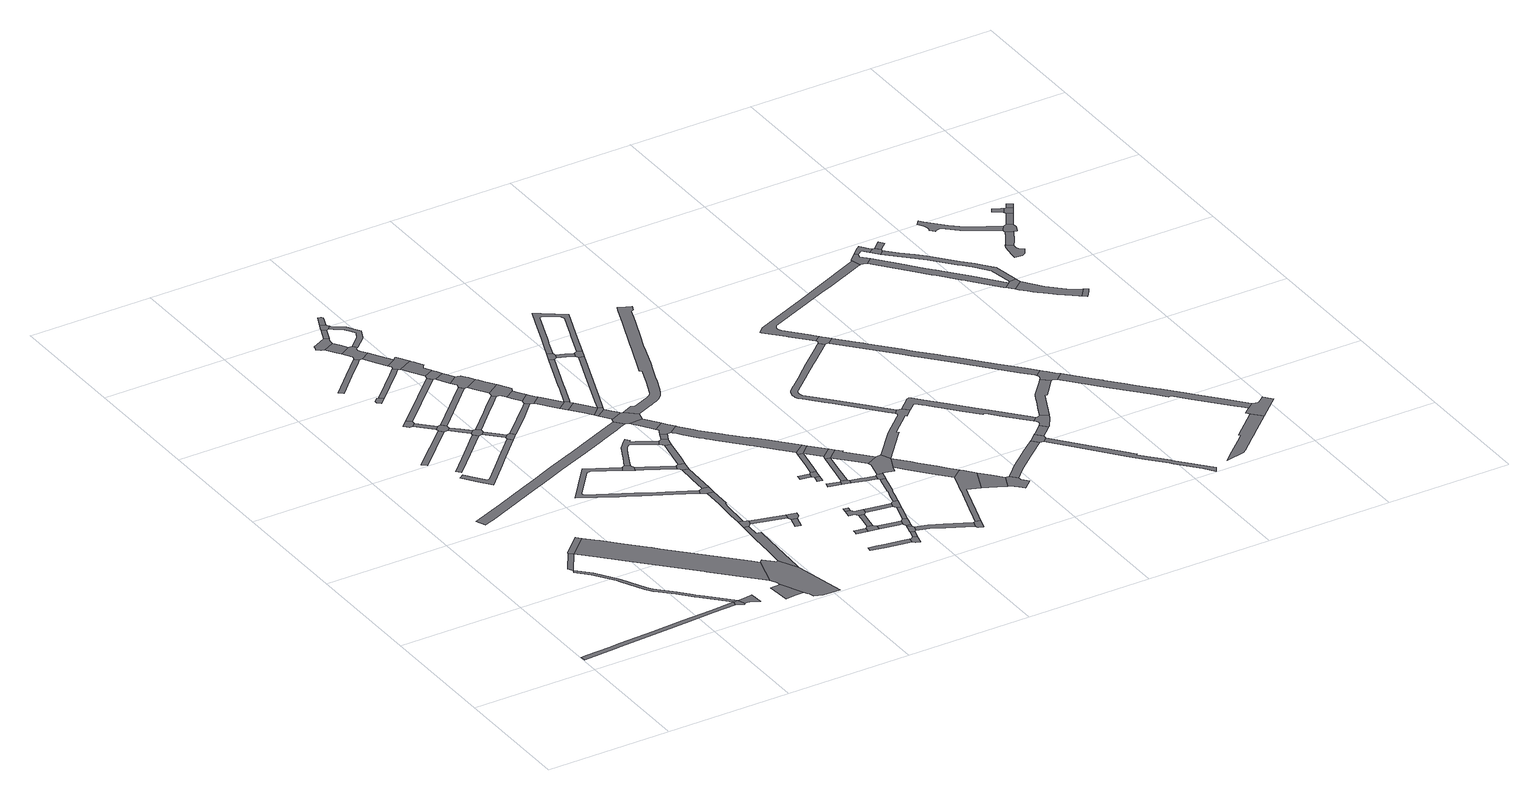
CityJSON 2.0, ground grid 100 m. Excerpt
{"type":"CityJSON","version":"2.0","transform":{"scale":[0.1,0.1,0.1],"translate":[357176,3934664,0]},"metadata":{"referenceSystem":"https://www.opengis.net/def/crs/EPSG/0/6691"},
"CityObjects":{
"road1":{"type":"Road","attributes":{"RoadStructureAttribute.sectionType":"1"},"geometry":[{"type":"MultiSurface","lod":"1","boundaries":[[[0,1,2,3,4,5,6,7,8,9,10,11,12,13,14]]]}]},
"road2":{"type":"Road","attributes":{"RoadStructureAttribute.sectionType":"1"},"geometry":[{"type":"MultiSurface","lod":"1","boundaries":[[[15,16,17,18,19,20,21,22,23,24,6,25,26,27,28,29,30,31,32,33,34,35,36]]]}]},
"road3":{"type":"Road","geometry":[{"type":"MultiSurface","lod":"1","boundaries":[[[37,38,39,40,41]]]}]},
"road4":{"type":"Road","geometry":[{"type":"MultiSurface","lod":"1","boundaries":[[[6,5,42,43,44,25]]]}]},
"road5":{"type":"Road","attributes":{"function":"2","RoadStructureAttribute.sectionType":"1"},"geometry":[{"type":"MultiSurface","lod":"1","boundaries":[[[45,46,47,48,49,50,51,52,53,54,37,41,40,55,36,41,56,57,58,59,60,61,62,63]]]}]},
"road6":{"type":"Road","attributes":{"RoadStructureAttribute.sectionType":"1"},"geometry":[{"type":"MultiSurface","lod":"1","boundaries":[[[44,64,65,66,67,68,69,70,71,25]]]}]},
"road7":{"type":"Road","attributes":{"RoadStructureAttribute.sectionType":"1"},"geometry":[{"type":"MultiSurface","lod":"1","boundaries":[[[72,73,74,75,76,77,78,79]]]}]},
"road8":{"type":"Road","attributes":{"RoadStructureAttribute.sectionType":"1"},"geometry":[{"type":"MultiSurface","lod":"1","boundaries":[[[80,81,82,83,84,85,86,87,88]]]}]},
"road9":{"type":"Road","attributes":{"RoadStructureAttribute.sectionType":"1"},"geometry":[{"type":"MultiSurface","lod":"1","boundaries":[[[89,90,91,92,93,94,95,96,97,98,99,100,101,102,103]]]}]},
"road10":{"type":"Road","geometry":[{"type":"MultiSurface","lod":"1","boundaries":[[[104,105,106,107,108,109]]]}]},
"road11":{"type":"Road","attributes":{"RoadStructureAttribute.sectionType":"1"},"geometry":[{"type":"MultiSurface","lod":"1","boundaries":[[[110,111,107,106,112,113]]]}]},
"road12":{"type":"Road","attributes":{"RoadStructureAttribute.sectionType":"1"},"geometry":[{"type":"MultiSurface","lod":"1","boundaries":[[[114,115,116,117,118,119]]]}]},
"road13":{"type":"Road","geometry":[{"type":"MultiSurface","lod":"1","boundaries":[[[120,121,122,123,124,125]]]}]},
"road14":{"type":"Road","geometry":[{"type":"MultiSurface","lod":"1","boundaries":[[[126,110,113,127,75,74,128,129,130,131]]]}]},
"road15":{"type":"Road","attributes":{"RoadStructureAttribute.sectionType":"1"},"geometry":[{"type":"MultiSurface","lod":"1","boundaries":[[[132,133,134,135,136,137,138,139,140,141,142,143,144,145,146,147,148,149,150,151,152,153,154,155,156,157]]]}]},
"road16":{"type":"Road","attributes":{"RoadStructureAttribute.sectionType":"1"},"geometry":[{"type":"MultiSurface","lod":"1","boundaries":[[[158,159,129,128,160,161,162]]]}]},
"road17":{"type":"Road","attributes":{"RoadStructureAttribute.sectionType":"1"},"geometry":[{"type":"MultiSurface","lod":"1","boundaries":[[[163,164,165,166,167,168,169]]]}]},
"road18":{"type":"Road","geometry":[{"type":"MultiSurface","lod":"1","boundaries":[[[161,84,83,170,171,172,173,174,162]]]}]},
"road19":{"type":"Road","geometry":[{"type":"MultiSurface","lod":"1","boundaries":[[[175,176,114,119,177,178,179,180,181,182,183,184,185,186,187,45,63]]]}]},
"road20":{"type":"Road","attributes":{"RoadStructureAttribute.sectionType":"1"},"geometry":[{"type":"MultiSurface","lod":"1","boundaries":[[[188,171,170,189,190,191]]]}]},
"road21":{"type":"Road","attributes":{"RoadStructureAttribute.sectionType":"1"},"geometry":[{"type":"MultiSurface","lod":"1","boundaries":[[[108,192,193,194,195,196,197,109]]]}]},
"road22":{"type":"Road","attributes":{"RoadStructureAttribute.sectionType":"1"},"geometry":[{"type":"MultiSurface","lod":"1","boundaries":[[[122,198,199,200,201,202,203,123]]]}]},
"road23":{"type":"Road","geometry":[{"type":"MultiSurface","lod":"1","boundaries":[[[204,205,206,191,190,89,103]]]}]},
"road24":{"type":"Road","attributes":{"RoadStructureAttribute.sectionType":"1"},"geometry":[{"type":"MultiSurface","lod":"1","boundaries":[[[207,208,209,210,211,212,126,131]]]}]},
"road25":{"type":"Road","attributes":{"RoadStructureAttribute.sectionType":"1"},"geometry":[{"type":"MultiSurface","lod":"1","boundaries":[[[213,214,215,216,217,218,219,220,221,222,223,224,225,226,227,228,229,230,231,232,233,234]]]}]},
"road26":{"type":"Road","geometry":[{"type":"MultiSurface","lod":"1","boundaries":[[[235,236,237,238,239,240,241,242,243,244,245,246]]]}]},
"road27":{"type":"Road","attributes":{"RoadStructureAttribute.sectionType":"1"},"geometry":[{"type":"MultiSurface","lod":"1","boundaries":[[[247,248,240,239,249,250]]]}]},
"road28":{"type":"Road","attributes":{"RoadStructureAttribute.sectionType":"1"},"geometry":[{"type":"MultiSurface","lod":"1","boundaries":[[[251,252,253,254,255,256,257,258,259,260,261,262,263,264,265,266,183,182]]]}]},
"road29":{"type":"Road","geometry":[{"type":"MultiSurface","lod":"1","boundaries":[[[267,268,269,270,271,272,247,250,273,274,167,166,275]]]}]},
"road30":{"type":"Road","attributes":{"RoadStructureAttribute.sectionType":"1"},"geometry":[{"type":"MultiSurface","lod":"1","boundaries":[[[276,277,278,279,280,281,174,173]]]}]},
"road31":{"type":"Road","attributes":{"RoadStructureAttribute.sectionType":"1"},"geometry":[{"type":"MultiSurface","lod":"1","boundaries":[[[282,283,284,285,286,267,275]]]}]},
"road32":{"type":"Road","attributes":{"RoadStructureAttribute.sectionType":"1"},"geometry":[{"type":"MultiSurface","lod":"1","boundaries":[[[245,287,288,289,246]]]}]},
"road33":{"type":"Road","geometry":[{"type":"MultiSurface","lod":"1","boundaries":[[[290,291,292,293,262,261,294,295]]]}]},
"road34":{"type":"Road","geometry":[{"type":"MultiSurface","lod":"1","boundaries":[[[222,296,297,298,299,300,223]]]}]},
"road35":{"type":"Road","attributes":{"RoadStructureAttribute.sectionType":"1"},"geometry":[{"type":"MultiSurface","lod":"1","boundaries":[[[301,302,303,304,206,205,305,306,307]]]}]},
"road36":{"type":"Road","geometry":[{"type":"MultiSurface","lod":"1","boundaries":[[[283,308,309,201,200,310,311,312,313,284]]]}]},
"road37":{"type":"Road","geometry":[{"type":"MultiSurface","lod":"1","boundaries":[[[314,315,316,317,289,288,318,319]]]}]},
"road38":{"type":"Road","attributes":{"RoadStructureAttribute.sectionType":"1"},"geometry":[{"type":"MultiSurface","lod":"1","boundaries":[[[320,321,322,323,324,325,326,327,311,310,328,329,330,331,332]]]}]},
"road39":{"type":"Road","geometry":[{"type":"MultiSurface","lod":"1","boundaries":[[[331,333,195,194,334,335,336,332]]]}]},
"road40":{"type":"Road","attributes":{"RoadStructureAttribute.sectionType":"1"},"geometry":[{"type":"MultiSurface","lod":"1","boundaries":[[[337,338,335,334,339,340,341,342]]]}]},
"road41":{"type":"Road","geometry":[{"type":"MultiSurface","lod":"1","boundaries":[[[315,343,344,345,346,347,316]]]}]},
"road42":{"type":"Road","attributes":{"RoadStructureAttribute.sectionType":"1"},"geometry":[{"type":"MultiSurface","lod":"1","boundaries":[[[348,349,350,351,352,353,354,293,292,355,356,357,358,359]]]}]},
"road43":{"type":"Road","attributes":{"RoadStructureAttribute.sectionType":"1"},"geometry":[{"type":"MultiSurface","lod":"1","boundaries":[[[318,360,361,362,363,364,365,272,271,366,367,368,369,370,371,319]]]}]},
"road44":{"type":"Road","geometry":[{"type":"MultiSurface","lod":"1","boundaries":[[[341,372,210,209,373,374,375,376,377,342]]]}]},
"road45":{"type":"Road","geometry":[{"type":"MultiSurface","lod":"1","boundaries":[[[233,378,348,359,379,380,234]]]}]},
"road46":{"type":"Road","attributes":{"RoadStructureAttribute.sectionType":"1"},"geometry":[{"type":"MultiSurface","lod":"1","boundaries":[[[381,382,297,296,383,384,385]]]}]},
"road47":{"type":"Road","attributes":{"RoadStructureAttribute.sectionType":"1"},"geometry":[{"type":"MultiSurface","lod":"1","boundaries":[[[294,386,387,388,295]]]}]},
"road48":{"type":"Road","attributes":{"RoadStructureAttribute.sectionType":"1"},"geometry":[{"type":"MultiSurface","lod":"1","boundaries":[[[373,389,390,391,392,393,394,374]]]}]},
"road49":{"type":"Road","geometry":[{"type":"MultiSurface","lod":"1","boundaries":[[[395,396,279,278,397,398,399,400,401,391,390]]]}]},
"road50":{"type":"Road","attributes":{"RoadStructureAttribute.sectionType":"1"},"geometry":[{"type":"MultiSurface","lod":"1","boundaries":[[[402,403,404,405,406,407,380,379]]]}]},
"road51":{"type":"Road","attributes":{"RoadStructureAttribute.sectionType":"1"},"geometry":[{"type":"MultiSurface","lod":"1","boundaries":[[[408,409,410,411,399,398]]]}]},
"road52":{"type":"Road","attributes":{"RoadStructureAttribute.sectionType":"1"},"geometry":[{"type":"MultiSurface","lod":"1","boundaries":[[[412,413,414,415,416,417,418,419,420,421,422,300,299,423,424,425,426,427,428,429,430,431,432]]]}]},
"road53":{"type":"Road","geometry":[{"type":"MultiSurface","lod":"1","boundaries":[[[433,434,435,436]]]}]},
"road54":{"type":"Road","geometry":[{"type":"MultiSurface","lod":"1","boundaries":[[[437,438,439,410,409,301,307,440]]]}]},
"road55":{"type":"Road","geometry":[{"type":"MultiSurface","lod":"1","boundaries":[[[441,405,404,442,443,381,385]]]}]},
"road56":{"type":"Road","attributes":{"RoadStructureAttribute.sectionType":"1"},"geometry":[{"type":"MultiSurface","lod":"1","boundaries":[[[435,444,445,388,387,436]]]}]},
"road57":{"type":"Road","attributes":{"RoadStructureAttribute.sectionType":"1"},"geometry":[{"type":"MultiSurface","lod":"1","boundaries":[[[446,447,437,440,448,449,450,451]]]}]},
"road58":{"type":"Road","geometry":[{"type":"MultiSurface","lod":"1","boundaries":[[[450,452,453,454,455,456,451]]]}]},
"road59":{"type":"Road","attributes":{"RoadStructureAttribute.sectionType":"1"},"geometry":[{"type":"MultiSurface","lod":"1","boundaries":[[[457,458,459,460,443,442,461,462,463,464]]]}]},
"road60":{"type":"Road","attributes":{"RoadStructureAttribute.sectionType":"1"},"geometry":[{"type":"MultiSurface","lod":"1","boundaries":[[[465,466,453,452,467,468]]]}]},
"road61":{"type":"Road","geometry":[{"type":"MultiSurface","lod":"1","boundaries":[[[469,470,471,432,431,472,457,464]]]}]},
"road62":{"type":"Road","geometry":[{"type":"MultiSurface","lod":"1","boundaries":[[[473,474,475,465,468,476]]]}]},
"road63":{"type":"Road","attributes":{"RoadStructureAttribute.sectionType":"1"},"geometry":[{"type":"MultiSurface","lod":"1","boundaries":[[[477,478,479,480,481,482,483,484,485,486]]]}]},
"road64":{"type":"Road","geometry":[{"type":"MultiSurface","lod":"1","boundaries":[[[487,488,489,490,491]]]}]},
"road65":{"type":"Road","attributes":{"RoadStructureAttribute.sectionType":"1"},"geometry":[{"type":"MultiSurface","lod":"1","boundaries":[[[492,493,494,495,496,473,476]]]}]},
"road66":{"type":"Road","attributes":{"RoadStructureAttribute.sectionType":"1"},"geometry":[{"type":"MultiSurface","lod":"1","boundaries":[[[497,471,470,498]]]}]},
"road67":{"type":"Road","geometry":[{"type":"MultiSurface","lod":"1","boundaries":[[[494,146,145,499,500,501,502,495]]]}]},
"road68":{"type":"Road","geometry":[{"type":"MultiSurface","lod":"1","boundaries":[[[490,503,504,505,506,491]]]}]},
"road69":{"type":"Road","attributes":{"RoadStructureAttribute.sectionType":"1"},"geometry":[{"type":"MultiSurface","lod":"1","boundaries":[[[507,508,500,499,509,510,511]]]}]},
"road70":{"type":"Road","attributes":{"RoadStructureAttribute.sectionType":"1"},"geometry":[{"type":"MultiSurface","lod":"1","boundaries":[[[456,512,513,514,515,516,517,451]]]}]},
"road71":{"type":"Road","attributes":{"RoadStructureAttribute.sectionType":"1"},"geometry":[{"type":"MultiSurface","lod":"1","boundaries":[[[518,519,520,506,505,521,522]]]}]},
"road72":{"type":"Road","geometry":[{"type":"MultiSurface","lod":"1","boundaries":[[[523,524,525,507,511,526,527,528,529,497,498]]]}]},
"road73":{"type":"Road","geometry":[{"type":"MultiSurface","lod":"1","boundaries":[[[530,531,532,533]]]}]},
"road74":{"type":"Road","geometry":[{"type":"MultiSurface","lod":"1","boundaries":[[[534,535,536,530,533,537,538,518,522]]]}]},
"road75":{"type":"Road","geometry":[{"type":"MultiSurface","lod":"1","boundaries":[[[539,540,541,542,486,485,543]]]}]},
"road76":{"type":"Road","attributes":{"RoadStructureAttribute.sectionType":"1"},"geometry":[{"type":"MultiSurface","lod":"1","boundaries":[[[544,545,504,503,546,547]]]}]},
"road77":{"type":"Road","attributes":{"RoadStructureAttribute.sectionType":"1"},"geometry":[{"type":"MultiSurface","lod":"1","boundaries":[[[541,540,548,549,550]]]}]},
"road78":{"type":"Road","attributes":{"RoadStructureAttribute.sectionType":"1"},"geometry":[{"type":"MultiSurface","lod":"1","boundaries":[[[475,551,552,553,554,555,556,465]]]}]},
"road79":{"type":"Road","geometry":[{"type":"MultiSurface","lod":"1","boundaries":[[[557,558,550,549,559,560,561,562]]]}]},
"road80":{"type":"Road","attributes":{"RoadStructureAttribute.sectionType":"1"},"geometry":[{"type":"MultiSurface","lod":"1","boundaries":[[[561,563,564,562]]]}]},
"road81":{"type":"Road","geometry":[{"type":"MultiSurface","lod":"1","boundaries":[[[565,566,567,568]]]}]},
"road82":{"type":"Road","geometry":[{"type":"MultiSurface","lod":"1","boundaries":[[[564,563,569,570,571,544,547]]]}]},
"road83":{"type":"Road","attributes":{"RoadStructureAttribute.sectionType":"1"},"geometry":[{"type":"MultiSurface","lod":"1","boundaries":[[[572,573,574,575,535,534,576,577]]]}]},
"road84":{"type":"Road","geometry":[{"type":"MultiSurface","lod":"1","boundaries":[[[515,514,578,579,580,581]]]}]},
"road85":{"type":"Road","attributes":{"RoadStructureAttribute.sectionType":"1"},"geometry":[{"type":"MultiSurface","lod":"1","boundaries":[[[582,583,584,585]]]}]},
"road86":{"type":"Road","geometry":[{"type":"MultiSurface","lod":"1","boundaries":[[[586,587,588,589]]]}]},
"road87":{"type":"Road","attributes":{"RoadStructureAttribute.sectionType":"1"},"geometry":[{"type":"MultiSurface","lod":"1","boundaries":[[[590,591,592,593,594,595,596,597,598,599,600,601,602,524,523,603,604,605,606,607,608,609,610,611,612,613,614,615,616,617,618,619]]]}]},
"road88":{"type":"Road","geometry":[{"type":"MultiSurface","lod":"1","boundaries":[[[620,621,622,565,568,582,585]]]}]},
"road89":{"type":"Road","attributes":{"RoadStructureAttribute.sectionType":"1"},"geometry":[{"type":"MultiSurface","lod":"1","boundaries":[[[623,624,625,626,627,571,570]]]}]},
"road90":{"type":"Road","attributes":{"RoadStructureAttribute.sectionType":"1"},"geometry":[{"type":"MultiSurface","lod":"1","boundaries":[[[628,579,578,629,630,631]]]}]},
"road91":{"type":"Road","geometry":[{"type":"MultiSurface","lod":"1","boundaries":[[[586,589,632,633,634,635,636]]]}]},
"road92":{"type":"Road","geometry":[{"type":"MultiSurface","lod":"1","boundaries":[[[637,638,572,577,626,625]]]}]},
"road93":{"type":"Road","attributes":{"RoadStructureAttribute.sectionType":"1"},"geometry":[{"type":"MultiSurface","lod":"1","boundaries":[[[639,640,641,642,643,644,560,559]]]}]},
"road94":{"type":"Road","geometry":[{"type":"MultiSurface","lod":"1","boundaries":[[[554,553,645,646,631,630]]]}]},
"road95":{"type":"Road","attributes":{"RoadStructureAttribute.sectionType":"1"},"geometry":[{"type":"MultiSurface","lod":"1","boundaries":[[[635,647,648,649,650,651,652,653,636]]]}]},
"road96":{"type":"Road","attributes":{"RoadStructureAttribute.sectionType":"1"},"geometry":[{"type":"MultiSurface","lod":"1","boundaries":[[[654,655,656,657,658,634,633,659,660,661]]]}]},
"road97":{"type":"Road","attributes":{"RoadStructureAttribute.sectionType":"1"},"geometry":[{"type":"MultiSurface","lod":"1","boundaries":[[[662,663,664,665,666,667,622,621,668,669,664,670]]]}]},
"road98":{"type":"Road","attributes":{"RoadStructureAttribute.sectionType":"1"},"geometry":[{"type":"MultiSurface","lod":"1","boundaries":[[[671,672,673,674,675,676,677,678,679,680,681,682,683,684,685,686,638,637]]]}]},
"road99":{"type":"Road","geometry":[{"type":"MultiSurface","lod":"1","boundaries":[[[663,590,619,665,664]]]}]},
"road100":{"type":"Road","attributes":{"RoadStructureAttribute.sectionType":"1"},"geometry":[{"type":"MultiSurface","lod":"1","boundaries":[[[687,688,689,690,691,692,693,694,695,696,697,698,699,646,645,700,701,702,703,704,705,706,707,708,709,710,581,580]]]}]},
"road101":{"type":"Road","geometry":[{"type":"MultiSurface","lod":"1","boundaries":[[[642,641,711,712,713,714,715]]]}]},
"road102":{"type":"Road","geometry":[{"type":"MultiSurface","lod":"1","boundaries":[[[651,650,716,717,662,670]]]}]},
"road103":{"type":"Road","geometry":[{"type":"MultiSurface","lod":"1","boundaries":[[[718,719,654,661,680,679,720]]]}]},
"road104":{"type":"Road","attributes":{"RoadStructureAttribute.sectionType":"1"},"geometry":[{"type":"MultiSurface","lod":"1","boundaries":[[[501,721,722,723,724,725,726,727,728,729,730,731,732,733,734,735,736,737,738,739,740,741,742,743,744,745,746,747,748,749,750,751,752,753,754,755,756,757,758,759,760,761,762,502]]]}]},
"road105":{"type":"Road","attributes":{"RoadStructureAttribute.sectionType":"1"},"geometry":[{"type":"MultiSurface","lod":"1","boundaries":[[[763,764,765,716,650,766,767,768]]]}]},
"road106":{"type":"Road","geometry":[{"type":"MultiSurface","lod":"1","boundaries":[[[767,769,770,718,720,771,772,773,774,775,768]]]}]},
"road107":{"type":"Road","geometry":[{"type":"MultiSurface","lod":"1","boundaries":[[[714,776,777,778,779,780,781,782,783,784,785,786,787,788,789,790,791,792,715]]]}]},
"road108":{"type":"Road","attributes":{"RoadStructureAttribute.sectionType":"1"},"geometry":[{"type":"MultiSurface","lod":"1","boundaries":[[[773,793,794,795,784,783,796,797,798,799,800,801,774]]]}]},
"road109":{"type":"Road","attributes":{"RoadStructureAttribute.sectionType":"1"},"geometry":[{"type":"MultiSurface","lod":"1","boundaries":[[[802,803,804,805,806,781,780]]]}]},
"road110":{"type":"Road","attributes":{"RoadStructureAttribute.sectionType":"1"},"geometry":[{"type":"MultiSurface","lod":"1","boundaries":[[[807,808,809,810,811,812,813,814,815,816,817,818,819,820,821,822,823,824,825,826,827,828,829,830,831,832,775,774]]]}]},
"road111":{"type":"Road","geometry":[{"type":"MultiSurface","lod":"1","boundaries":[[[804,833,834,835,836,837,838,839,840,841,805]]]}]},
"road112":{"type":"Road","geometry":[{"type":"MultiSurface","lod":"1","boundaries":[[[842,843,844,845,846,847,848,849,850,851,852,853,854,855,856,857,858,859,860,861,862,863,864,865,866,822,821,867,868,869,870,871,872,873,874,875,876,877,878,879,880,881,882,883,884,885,886,887,888,889,890,891,892]]]}]},
"road113":{"type":"Road","attributes":{"RoadStructureAttribute.sectionType":"1"},"geometry":[{"type":"MultiSurface","lod":"1","boundaries":[[[839,893,894,895,896,897,898,899,900,901,902,840]]]}]},
"road114":{"type":"Road","attributes":{"RoadStructureAttribute.sectionType":"1"},"geometry":[{"type":"MultiSurface","lod":"1","boundaries":[[[903,904,905,906,907,908,909,910,911,912,815,814,913,914,915,916,917,918,919,920,921,922,923,924,925,926,927]]]}]},
"road115":{"type":"Road","geometry":[{"type":"MultiSurface","lod":"1","boundaries":[[[928,929,930,931,898,897,932]]]}]},
"road116":{"type":"Road","geometry":[{"type":"MultiSurface","lod":"1","boundaries":[[[933,934,935,892,891,936,937,938,939,940,941,942,943,944,945]]]}]},
"road117":{"type":"Road","attributes":{"RoadStructureAttribute.sectionType":"1"},"geometry":[{"type":"MultiSurface","lod":"1","boundaries":[[[946,947,930,929,948,949]]]}]},
"road118":{"type":"Road","geometry":[{"type":"MultiSurface","lod":"1","boundaries":[[[950,951,952,953,954,955,956,957,958,927,926,959,960,961,962,963,964,965,946,949]]]}]},
"road119":{"type":"Road","attributes":{"RoadStructureAttribute.sectionType":"1"},"geometry":[{"type":"MultiSurface","lod":"1","boundaries":[[[966,967,968,969,970,971,972,973,974,975,976,977,978,979,980,981,982,983,984,928,932]]]}]},
"road120":{"type":"Road","attributes":{"RoadStructureAttribute.sectionType":"1"},"geometry":[{"type":"MultiSurface","lod":"1","boundaries":[[[985,986,987,988,989,990,991,992,993,994,995,996,997,998,999,1000,1001,1002,1003,1004,1005,1006,1007,1008,1009,1010,1011,1012,1013,1014,1015,1016,1017,933,945]]]}]},
"road121":{"type":"Road","attributes":{"RoadStructureAttribute.sectionType":"1"},"geometry":[{"type":"MultiSurface","lod":"1","boundaries":[[[1018,1019,1020,1021,1022,1023,1024,1025,1026,1027,1028,1029,1030,1031,1032,1033,1034,1035,1036,1037,1038,1039,1040,1041,1042,1043,1044,1045,1046,942,941]]]}]},
"road122":{"type":"Road","attributes":{"RoadStructureAttribute.sectionType":"1"},"geometry":[{"type":"MultiSurface","lod":"1","boundaries":[[[952,1047,1048,1049,1050,1051,1052,1053,1054,1055,1056,1057,1058,1059,953]]]}]},
"road123":{"type":"Road","geometry":[{"type":"MultiSurface","lod":"1","boundaries":[[[1060,1061,1062,1030,1029,1063,1064,1065,1066,1052,1051,1067,1068,1069,1070,1071]]]}]},
"road124":{"type":"Road","attributes":{"RoadStructureAttribute.sectionType":"1"},"geometry":[{"type":"MultiSurface","lod":"1","boundaries":[[[1072,1073,1074,1075,1076,1077,1078,1079,1080,1081,1082,1083,1084]]]}]},
"road125":{"type":"Road","geometry":[{"type":"MultiSurface","lod":"1","boundaries":[[[1085,1086,1009,1008,1087,1088,1089,1090,1091,1092,1093,1094,1095,1096,1097,1098]]]}]},
"road126":{"type":"Road","attributes":{"RoadStructureAttribute.sectionType":"1"},"geometry":[{"type":"MultiSurface","lod":"1","boundaries":[[[1099,1100,1101,1102,1103,1104,1105,1106,1107,1108,1109,1110,1111,1112,1113,1114,1115,1116,1117,1118,1119,1120,1121,1071,1070]]]}]},
"road127":{"type":"Road","attributes":{"RoadStructureAttribute.sectionType":"1"},"geometry":[{"type":"MultiSurface","lod":"1","boundaries":[[[1122,1123,1124,1125,1126,1127,1128,1085,1098]]]}]},
"road128":{"type":"Road","geometry":[{"type":"MultiSurface","lod":"1","boundaries":[[[1129,1124,1123,1130,1131,1132,1133]]]}]},
"road129":{"type":"Road","attributes":{"RoadStructureAttribute.sectionType":"1"},"geometry":[{"type":"MultiSurface","lod":"1","boundaries":[[[1095,1134,1135,1136,1137,1138,1139,1140,1141,1142,1143,1144,1145,1146,1147,1148,1149,1150,1151,1096]]]}]},
"road130":{"type":"Road","geometry":[{"type":"MultiSurface","lod":"1","boundaries":[[[1152,1153,1129,1133]]]}]},
"road131":{"type":"Road","attributes":{"RoadStructureAttribute.sectionType":"1"},"geometry":[{"type":"MultiSurface","lod":"1","boundaries":[[[1154,1155,1156,1157,1158,1159,1160,1161,1162,1163,1164,1165,1166,1132,1131,1167,1168,1169,1170,1171,1172,1173,1174,1175]]]}]},
"road132":{"type":"Road","geometry":[{"type":"MultiSurface","lod":"1","boundaries":[[[1176,1177,1178,1179,1180,1181,1182,1183,1184,1185,1186,1187,1188,1189,1190,1191,1107,1106,1192,1072,1084]]]}]},
"road133":{"type":"Road","geometry":[{"type":"MultiSurface","lod":"1","boundaries":[[[1174,1145,1144,1193,1194,1195,1196,1175]]]}]},
"road134":{"type":"Road","attributes":{"RoadStructureAttribute.sectionType":"1"},"geometry":[{"type":"MultiSurface","lod":"1","boundaries":[[[1197,1198,1199,1195,1194,1200,1201,1202,1203,1204,1205,1206,1207,1208,1209,1210,1211]]]}]},
"road135":{"type":"Road","geometry":[{"type":"MultiSurface","lod":"1","boundaries":[[[1212,1213,1214,1197,1211]]]}]},
"road136":{"type":"Road","attributes":{"RoadStructureAttribute.sectionType":"1"},"geometry":[{"type":"MultiSurface","lod":"1","boundaries":[[[1215,1216,1217,1218,1219,1220,1221,1222,1223,1224,1225,1226,1227,1228,1229,1230,1231,1232,1233]]]}]},
"road137":{"type":"Road","geometry":[{"type":"MultiSurface","lod":"1","boundaries":[[[1234,1235,1236,1237,1238,1239,1240,1241,1242,1243,1244]]]}]},
"road138":{"type":"Road","attributes":{"RoadStructureAttribute.sectionType":"1"},"geometry":[{"type":"MultiSurface","lod":"1","boundaries":[[[1245,1246,1239,1238,1247,1248,1249]]]}]},
"road139":{"type":"Road","geometry":[{"type":"MultiSurface","lod":"1","boundaries":[[[1248,1250,1251,1252,1253,1215,1233,1249]]]}]},
"road140":{"type":"Road","attributes":{"RoadStructureAttribute.sectionType":"1"},"geometry":[{"type":"MultiSurface","lod":"1","boundaries":[[[1254,1255,1256,1257,1258,1259,1253,1252]]]}]},
"road141":{"type":"Road","geometry":[{"type":"MultiSurface","lod":"1","boundaries":[[[1260,1261,1262,1263,1264,1265]]]}]},
"road142":{"type":"Road","geometry":[{"type":"MultiSurface","lod":"1","boundaries":[[[1260,1265,1258,1257,1266,1267]]]}]},
"road143":{"type":"Road","attributes":{"RoadStructureAttribute.sectionType":"1"},"geometry":[{"type":"MultiSurface","lod":"1","boundaries":[[[1266,1268,1269,1270,1267]]]}]}
},
"vertices":[
[273,169,0],[330,173,0],[662,194,0],[922,211,0],[1131,224,0],[1317,236,0],[1327,273,0],[1132,261,0],[886,246,0],[630,230,0],[352,213,0],[249,206,0],[52,194,0],[9,192,0],[11,152,0],
[575,1215,0],[667,1120,0],[778,958,0],[792,930,0],[881,750,0],[920,698,0],[924,692,0],[1039,581,0],[1131,477,0],[1135,472,0],[1363,276,0],[1194,451,0],[1148,500,0],[1136,513,0],[1058,601,0],[949,707,0],[943,713,0],[904,767,0],[810,958,0],[802,974,0],[692,1136,0],[589,1239,0],
[871,1584,0],[839,1618,0],[679,1465,0],[680,1455,0],[712,1431,0],
[1377,205,0],[1380,209,0],[1388,216,0],
[1774,637,0],[1730,685,0],[1672,747,0],[1653,767,0],[1267,1171,0],[1225,1215,0],[1199,1241,0],[1083,1363,0],[961,1490,0],[958,1493,0],[565,1275,0],[830,1309,0],[957,1176,0],[1164,958,0],[1374,738,0],[1385,726,0],[1512,586,0],[1684,411,0],[1703,391,0],
[1403,220,0],[1409,219,0],[1445,210,0],[1465,198,0],[1496,178,0],[1488,285,0],[1439,282,0],[1381,277,0],
[632,3170,0],[634,3173,0],[810,3340,0],[780,3374,0],[605,3207,0],[600,3203,0],[430,3038,0],[468,3011,0],
[623,2801,0],[719,2896,0],[801,2978,0],[988,3163,0],[957,3198,0],[940,3182,0],[771,3012,0],[655,2895,0],[592,2832,0],
[1137,3021,0],[961,2843,0],[938,2819,0],[903,2784,0],[742,2620,0],[721,2616,0],[675,2680,0],[610,2768,0],[573,2741,0],[644,2645,0],[724,2537,0],[918,2734,0],[967,2785,0],[1001,2819,0],[1169,2990,0],
[600,3556,0],[634,3522,0],[659,3521,0],[689,3551,0],[691,3579,0],[658,3613,0],
[808,3429,0],[748,3491,0],[719,3462,0],[780,3399,0],
[1736,304,0],[1654,298,0],[1652,298,0],[1666,113,0],[1744,119,0],[1820,124,0],
[611,3932,0],[637,3905,0],[687,3955,0],[659,3983,0],[640,3982,0],[611,3953,0],
[836,3431,0],[780,3377,0],[840,3341,0],[866,3369,0],[866,3378,0],[867,3398,0],
[454,2122,0],[465,2126,0],[658,2208,0],[931,2324,0],[1025,2364,0],[1159,2420,0],[1249,2459,0],[1454,2546,0],[1471,2553,0],[1673,2638,0],[1724,2659,0],[1869,2721,0],[1910,2739,0],[1957,2758,0],[1900,2827,0],[1693,2739,0],[1630,2712,0],[1436,2630,0],[1364,2600,0],[1191,2526,0],[1124,2498,0],[1001,2446,0],[886,2397,0],[624,2286,0],[355,2172,0],[387,2095,0],
[925,3312,0],[925,3313,0],[896,3283,0],[959,3219,0],[990,3251,0],
[481,4161,0],[650,4331,0],[785,4467,0],[813,4495,0],[784,4524,0],[624,4363,0],[452,4191,0],
[1016,3167,0],[1044,3195,0],[1045,3222,0],[1045,3223,0],[1017,3252,0],
[1726,353,0],[1729,338,0],[1834,102,0],[1844,84,0],[1856,46,0],[1919,22,0],[2059,21,0],[1969,434,0],[1896,590,0],[1893,590,0],[1876,586,0],[1866,597,0],[1802,662,0],
[1105,3135,0],[1076,3106,0],[1139,3044,0],[1166,3074,0],
[839,3722,0],[919,3800,0],[1119,3994,0],[1086,4029,0],[899,3847,0],[780,3731,0],
[801,4067,0],[941,4205,0],[977,4240,0],[949,4269,0],[891,4211,0],[784,4106,0],
[1201,3023,0],[1224,3045,0],[1193,3077,0],
[885,3416,0],[1055,3587,0],[1243,3775,0],[1216,3807,0],[1168,3759,0],[1028,3621,0],
[1713,1812,0],[1658,1840,0],[1516,1915,0],[1197,2083,0],[1193,2103,0],[1198,2112,0],[1367,2322,0],[1372,2329,0],[1404,2334,0],[1605,2224,0],[1627,2264,0],[1546,2302,0],[1375,2396,0],[1340,2353,0],[1121,2080,0],[1396,1931,0],[1489,1884,0],[1539,1858,0],[1738,1755,0],[1898,1673,0],[1906,1669,0],[1923,1704,0],
[634,4815,0],[632,4787,0],[624,4779,0],[654,4749,0],[679,4745,0],[772,4791,0],[772,4799,0],[770,4821,0],[777,4838,0],[779,4843,0],[786,4858,0],[749,4874,0],
[839,4686,0],[801,4745,0],[729,4667,0],[751,4631,0],
[1971,466,0],[1979,647,0],[1989,848,0],[1990,858,0],[1990,859,0],[1997,985,0],[1979,989,0],[1978,990,0],[1960,994,0],[1959,994,0],[1965,1104,0],[1925,1107,0],[1925,1098,0],[1915,933,0],[1903,734,0],[1899,659,0],
[915,4545,0],[885,4593,0],[872,4614,0],[875,4634,0],[895,4652,0],[868,4682,0],[798,4557,0],[790,4529,0],[838,4496,0],
[1213,3393,0],[1311,3492,0],[1378,3560,0],[1351,3587,0],[1260,3496,0],[1188,3423,0],
[897,4401,0],[945,4323,0],[1025,4371,0],[1003,4405,0],[992,4424,0],
[830,4960,0],[833,4966,0],[796,4981,0],
[1993,1171,0],[1982,1173,0],[1970,1189,0],[1931,1192,0],[1993,1124,0],[2005,1168,0],
[1681,2183,0],[1700,2218,0],[1686,2245,0],[1691,2256,0],[1650,2273,0],
[1496,3375,0],[1470,3349,0],[1336,3216,0],[1313,3194,0],[1360,3175,0],[1379,3193,0],[1526,3349,0],
[960,4298,0],[957,4277,0],[996,4236,0],[1111,4295,0],[1055,4388,0],[1051,4395,0],
[867,5012,0],[862,5031,0],[825,5048,0],[812,5018,0],[851,4973,0],[876,5005,0],
[1173,4115,0],[1165,4130,0],[1143,4169,0],[1150,4178,0],[1166,4200,0],[1132,4259,0],[1127,4269,0],[1121,4279,0],[1002,4225,0],[1021,4195,0],[1042,4159,0],[1096,4064,0],[1177,4108,0],
[1092,4035,0],[1137,3989,0],[1217,4032,0],[1194,4075,0],
[1263,3951,0],[1233,4003,0],[1141,3983,0],[1180,3912,0],[1194,3887,0],[1267,3944,0],
[887,5089,0],[902,5124,0],[889,5134,0],[886,5137,0],[867,5145,0],
[1952,1639,0],[1947,1471,0],[1944,1418,0],[1944,1410,0],[1944,1407,0],[1943,1395,0],[1937,1299,0],[1972,1220,0],[1982,1400,0],[1987,1465,0],[1997,1460,0],[2004,1637,0],
[880,4951,0],[943,4902,0],[971,4858,0],[991,4828,0],[963,4771,0],[958,4762,0],[991,4737,0],[997,4750,0],[1037,4831,0],[1010,4872,0],[973,4929,0],[882,5000,0],
[1223,3840,0],[1267,3771,0],[1373,3840,0],[1344,3885,0],[1321,3922,0],[1313,3935,0],
[1938,1653,0],[2007,1713,0],[1957,1715,0],
[1963,2077,0],[1767,2182,0],[1687,2179,0],[1738,2152,0],[1944,2041,0],
[2016,1118,0],[2261,1055,0],[2272,1099,0],
[1308,3708,0],[1361,3627,0],[1467,3696,0],[1429,3756,0],[1409,3785,0],[1387,3820,0],
[1362,3627,0],[1359,3595,0],[1408,3556,0],[1436,3514,0],[1512,3563,0],[1529,3600,0],[1475,3684,0],
[2009,1773,0],[2012,1846,0],[2019,1999,0],[1969,2006,0],[1963,1870,0],[1959,1780,0],
[1457,3481,0],[1503,3412,0],[1572,3473,0],[1536,3527,0],
[1981,2464,0],[1893,2513,0],[1864,2529,0],[1860,2539,0],[1871,2549,0],[1843,2577,0],[1799,2534,0],[1762,2494,0],[1760,2490,0],[1711,2391,0],[1701,2372,0],[1713,2310,0],[1744,2371,0],[1784,2449,0],[1795,2471,0],[1822,2500,0],[1843,2500,0],[1890,2471,0],[1967,2425,0],[2015,2396,0],[2035,2430,0],
[2247,928,0],[2290,917,0],[2314,1013,0],[2271,1027,0],
[1626,3400,0],[1620,3407,0],[1579,3463,0],[1555,3342,0],
[1957,2035,0],[2034,2076,0],[1985,2086,0],
[2341,1035,0],[2352,1078,0],
[1742,3249,0],[1640,3382,0],[1563,3332,0],[1651,3217,0],[1676,3185,0],[1748,3242,0],
[1716,3134,0],[1796,3196,0],[1780,3211,0],[1777,3212,0],[1783,3228,0],
[2040,2360,0],[2025,2289,0],[2010,2211,0],[2005,2187,0],[2049,2152,0],[2059,2202,0],[2076,2288,0],[2089,2350,0],
[1906,3049,0],[1842,3139,0],[1780,3053,0],[1835,2978,0],
[2099,2403,0],[2108,2420,0],[2062,2442,0],[2026,2389,0],
[1933,3012,0],[1935,3018,0],[1942,3035,0],[1852,2954,0],
[2808,361,0],[2652,387,0],[2593,396,0],[2531,407,0],[2524,365,0],[2587,355,0],[2646,345,0],[2808,318,0],[2838,313,0],[2845,355,0],
[2566,657,0],[2562,634,0],[2558,612,0],[2649,597,0],[2656,642,0],
[1881,2913,0],[1912,2866,0],[1915,2862,0],[2008,2908,0],[2003,2916,0],
[2092,2507,0],[2139,2485,0],
[1986,2751,0],[2096,2756,0],[2116,2826,0],[2028,2902,0],
[2731,584,0],[2738,628,0],[2720,652,0],[2681,659,0],
[2183,2637,0],[2174,2649,0],[2018,2707,0],[2049,2663,0],[2102,2578,0],
[1860,3424,0],[1870,3451,0],[1997,3779,0],[1960,3793,0],[1830,3454,0],[1815,3415,0],
[2708,819,0],[2694,739,0],[2685,686,0],[2727,693,0],[2747,813,0],
[2169,2489,0],[2248,2547,0],[2210,2599,0],[2112,2566,0],[2117,2561,0],[2120,2558,0],[2114,2553,0],
[2693,911,0],[2700,949,0],[2660,955,0],[2654,917,0],
[2772,830,0],[2779,875,0],[2711,886,0],[2643,851,0],[2690,844,0],
[2889,279,0],[2912,358,0],[2879,370,0],[2855,353,0],[2856,289,0],
[2923,598,0],[2873,606,0],[2882,559,0],[2909,555,0],
[2917,377,0],[2931,425,0],[2898,435,0],
[2001,3186,0],[2075,3380,0],[2196,3698,0],[2157,3713,0],[2039,3401,0],[1941,3142,0],
[2903,454,0],[2903,453,0],[2945,433,0],[2961,481,0],[2952,500,0],[2920,514,0],
[2957,520,0],[2924,529,0],
[2712,1486,0],[2622,1502,0],[2615,1462,0],[2700,1447,0],
[2973,574,0],[2981,605,0],[2948,614,0],
[2990,839,0],[2888,856,0],[2887,857,0],[2815,869,0],[2877,813,0],[2977,796,0],
[2019,3789,0],[2034,3826,0],[2027,3853,0],[1989,3868,0],
[2715,1428,0],[2704,1372,0],[2743,1364,0],[2753,1421,0],
[2837,1282,0],[2737,1309,0],[2726,1268,0],[2827,1243,0],
[2872,1856,0],[2738,2004,0],[2708,2037,0],[2616,2139,0],[2610,2130,0],[2484,2268,0],[2471,2281,0],[2346,2417,0],[2347,2418,0],[2329,2440,0],[2303,2473,0],[2277,2507,0],[2253,2540,0],[2180,2477,0],[2203,2451,0],[2230,2417,0],[2256,2382,0],[2278,2355,0],[2305,2323,0],[2332,2291,0],[2338,2284,0],[2359,2260,0],[2386,2229,0],[2522,2079,0],[2554,2044,0],[2559,2038,0],[2656,1930,0],[2700,1882,0],[2703,1878,0],[2785,1788,0],
[2764,1477,0],[2767,1492,0],[2727,1499,0],
[3018,734,0],[3022,748,0],[3026,761,0],[2993,771,0],[2981,730,0],
[2099,3799,0],[2085,3762,0],[2145,3737,0],[2158,3774,0],
[2871,1232,0],[2894,1226,0],[2904,1266,0],[2895,1281,0],[2853,1291,0],
[3050,847,0],[3016,856,0],
[3040,402,0],[3145,351,0],[3332,261,0],[3350,309,0],[3158,401,0],[3059,449,0],
[2224,3773,0],[2189,3786,0],
[2919,1420,0],[2924,1448,0],[2929,1478,0],[2953,1600,0],[2913,1608,0],[2888,1477,0],[2881,1438,0],
[3095,1217,0],[3076,1222,0],[3013,1237,0],[2984,1245,0],[2905,1266,0],[2974,1206,0],[3003,1198,0],[3086,1178,0],
[3002,1712,0],[2900,1825,0],[2818,1750,0],[2779,1757,0],[2746,1592,0],[2729,1509,0],[2781,1563,0],[2794,1625,0],[2919,1638,0],
[3069,916,0],[3071,925,0],[3085,980,0],[3086,986,0],[3092,984,0],[3120,1092,0],[3123,1104,0],[3131,1134,0],[3136,1153,0],[3097,1163,0],[3092,1144,0],[3054,999,0],[3060,997,0],[3059,994,0],[3038,938,0],[3019,869,0],
[2078,3986,0],[2089,4015,0],[2105,4054,0],[2117,4087,0],[2159,4196,0],[2206,4317,0],[2230,4326,0],[2240,4322,0],[2344,4247,0],[2351,4216,0],[2325,4147,0],[2278,4024,0],[2260,3976,0],[2290,3946,0],[2317,4016,0],[2385,4195,0],[2407,4252,0],[2245,4367,0],[2193,4397,0],[2143,4270,0],[2081,4108,0],[2063,4060,0],[2040,4001,0],[2024,3959,0],
[3342,232,0],[3380,220,0],[3399,279,0],[3408,305,0],[3370,317,0],
[3036,1675,0],[3006,1708,0],
[3114,1230,0],[3096,1217,0],[3153,1220,0],
[2253,2884,0],[2255,2884,0],[2274,2893,0],[2314,2914,0],[2341,2929,0],[2353,2938,0],[2365,2951,0],[2371,2958,0],[2397,2995,0],[2415,3033,0],[2463,3155,0],[2473,3180,0],[2518,3294,0],[2551,3379,0],[2623,3581,0],[2634,3609,0],[2675,3712,0],[2757,3922,0],[2778,3974,0],[2807,4052,0],[2827,4063,0],[2847,4106,0],[2767,4139,0],[2748,4149,0],[2736,4119,0],[2666,3941,0],[2563,3679,0],[2538,3615,0],[2426,3329,0],[2445,3318,0],[2444,3315,0],[2397,3193,0],[2392,3181,0],[2329,3029,0],[2322,3017,0],[2308,3004,0],[2294,2993,0],[2280,2986,0],[2264,2980,0],[2220,2962,0],[2141,2929,0],[2117,2940,0],
[3170,1511,0],[3069,1623,0],[3077,1630,0],[3094,1444,0],[3139,1394,0],[3233,1442,0],
[3149,1365,0],[3149,1364,0],[3156,1232,0],[3247,1208,0],[3260,1259,0],[3311,1369,0],[3277,1443,0],
[3425,360,0],[3454,448,0],[3527,674,0],[3544,726,0],[3646,684,0],[3727,880,0],[3665,953,0],[3645,977,0],[3561,905,0],[3525,793,0],[3523,788,0],[3507,739,0],[3504,732,0],[3503,726,0],[3490,686,0],[3426,492,0],[3387,373,0],
[3322,1186,0],[3451,1034,0],[3500,977,0],[3583,1049,0],[3535,1105,0],[3503,1143,0],[3441,1216,0],[3406,1258,0],[3325,1353,0],
[3746,642,0],[3748,636,0],[3815,605,0],[3866,716,0],[3794,801,0],
[3531,1620,0],[3551,1638,0],[3537,1652,0],[3534,1656,0],[3697,1806,0],[3707,1815,0],[3717,1804,0],[3779,1860,0],[3736,1908,0],[3724,1905,0],[3718,1905,0],[3711,1906,0],[3707,1908,0],[3702,1911,0],[3698,1915,0],[3666,1876,0],[3669,1871,0],[3672,1864,0],[3672,1860,0],[3671,1854,0],[3669,1850,0],[3664,1844,0],[3645,1826,0],[3479,1674,0],[3478,1673,0],[3281,1448,0],
[3852,588,0],[3860,581,0],[3882,556,0],[3914,520,0],[3988,586,0],[3944,635,0],[3945,665,0],[3896,715,0],[3894,714,0],
[3686,2965,0],[3642,2927,0],[3531,2829,0],[3477,2781,0],[3363,2679,0],[3331,2651,0],[3250,2578,0],[3236,2566,0],[3205,2539,0],[3196,2530,0],[3189,2520,0],[3183,2509,0],[3178,2498,0],[3175,2486,0],[3174,2473,0],[3173,2462,0],[3175,2449,0],[3178,2438,0],[3182,2426,0],[3188,2415,0],[3195,2405,0],[3318,2267,0],[3358,2223,0],[3508,2054,0],[3629,1917,0],[3667,1950,0],[3619,2004,0],[3547,2085,0],[3386,2266,0],[3234,2436,0],[3230,2441,0],[3227,2446,0],[3225,2451,0],[3223,2457,0],[3223,2463,0],[3223,2469,0],[3224,2475,0],[3225,2480,0],[3227,2486,0],[3230,2492,0],[3233,2496,0],[3242,2505,0],[3346,2598,0],[3373,2621,0],[3377,2624,0],[3394,2640,0],[3513,2746,0],[3525,2757,0],[3555,2784,0],[3737,2945,0],[3705,2983,0],
[3979,699,0],[4047,766,0],[4181,878,0],[4214,906,0],[4327,1001,0],[4285,1053,0],[4169,960,0],[4141,936,0],[4000,818,0],[3969,787,0],
[4455,1339,0],[4329,1479,0],[4250,1568,0],[4183,1644,0],[4044,1800,0],[3962,1893,0],[3900,1963,0],[3870,1996,0],[3858,2010,0],[3839,2000,0],[3835,1911,0],[3843,1916,0],[3848,1917,0],[3853,1916,0],[3887,1878,0],[3911,1851,0],[3950,1808,0],[3985,1769,0],[4088,1651,0],[4187,1539,0],[4198,1549,0],[4208,1538,0],[4293,1444,0],[4446,1273,0],[4485,1308,0],
[4395,1029,0],[4397,1059,0],[4350,1111,0],[4307,1072,0],[4358,997,0],
[3709,3016,0],[3712,3006,0],[3710,2995,0],[3743,2949,0],[3747,2951,0],[3753,2952,0],[3759,2951,0],[3764,2949,0],[3769,2946,0],[3822,2993,0],[3793,3026,0],[3774,3047,0],[3761,3062,0],
[4447,1199,0],[4364,1123,0],[4437,1095,0],[4493,1146,0],
[4498,1151,0],[4563,1248,0],[4581,1286,0],[4520,1315,0],[4516,1312,0],[4511,1308,0],[4505,1306,0],[4498,1305,0],[4490,1306,0],[4460,1257,0],[4463,1252,0],[4465,1247,0],[4466,1241,0],[4466,1235,0],[4465,1229,0],[4463,1224,0],
[4531,785,0],[4752,515,0],[4760,506,0],[4767,498,0],[4843,411,0],[4929,314,0],[4963,275,0],[4983,252,0],[5125,89,0],[5184,3,0],[5213,51,0],[5059,227,0],[4994,301,0],[4989,307,0],[4824,494,0],[4832,500,0],[4799,537,0],[4789,550,0],[4570,817,0],
[3704,3125,0],[3574,3271,0],[3570,3276,0],[3567,3281,0],[3565,3287,0],[3563,3292,0],[3561,3298,0],[3560,3304,0],[3561,3310,0],[3561,3316,0],[3563,3321,0],[3566,3327,0],[3569,3332,0],[3572,3337,0],[3576,3341,0],[3582,3344,0],[4086,3559,0],[4109,3569,0],[4154,3588,0],[4206,3611,0],[4276,3641,0],[4407,3697,0],[4520,3744,0],[4525,3746,0],[4504,3819,0],[4086,3636,0],[3919,3563,0],[3477,3373,0],[3432,3324,0],[3439,3316,0],[3563,3178,0],[3572,3167,0],[3658,3072,0],
[3773,2942,0],[4119,2554,0],[4190,2475,0],[4200,2463,0],[4210,2452,0],[4290,2362,0],[4390,2250,0],[4465,2166,0],[4635,1974,0],[4713,1887,0],[4786,1805,0],[4793,1795,0],[4846,1842,0],[4771,1926,0],[4686,2022,0],[4669,2041,0],[4634,2080,0],[4528,2200,0],[4484,2249,0],[4423,2317,0],[4383,2362,0],[4342,2408,0],[4234,2530,0],[4205,2563,0],[4166,2606,0],[4165,2607,0],[3999,2795,0],[3977,2819,0],[3939,2861,0],
[4700,1535,0],[4713,1527,0],[4758,1581,0],[4830,1665,0],[4843,1679,0],[4781,1734,0],[4756,1706,0],[4648,1579,0],[4638,1567,0],[4622,1531,0],[4604,1493,0],[4554,1386,0],[4542,1361,0],
[4919,1760,0],[4880,1804,0],[4876,1809,0],[4797,1784,0],[4798,1772,0],[4796,1760,0],[4791,1746,0],[4853,1684,0],[4859,1685,0],[4870,1682,0],[4886,1671,0],[4949,1727,0],
[5802,550,0],[5582,345,0],[5591,333,0],[5566,310,0],[5417,175,0],[5328,94,0],[5488,125,0],[5510,145,0],[5623,247,0],[5636,259,0],[5680,298,0],[5728,342,0],[5872,473,0],
[4565,3893,0],[4502,3831,0],[4531,3748,0],[4537,3749,0],[4543,3749,0],[4549,3748,0],[4555,3747,0],[4560,3744,0],[4566,3742,0],[4570,3739,0],[4575,3735,0],[4630,3780,0],[4576,3844,0],[4586,3872,0],
[5145,1379,0],[5362,1134,0],[5434,1054,0],[5455,1053,0],[5556,939,0],[5701,776,0],[5747,724,0],[5837,624,0],[5889,670,0],[5858,705,0],[5754,822,0],[5608,986,0],[5568,1031,0],[5441,1173,0],[5440,1175,0],[5419,1198,0],[5350,1276,0],[5304,1328,0],[5261,1376,0],[5162,1487,0],[5155,1495,0],[5116,1539,0],[5100,1558,0],
[4630,3906,0],[4671,3853,0],[4711,3884,0],[4709,3886,0],[4702,3895,0],[4648,3964,0],[4608,3934,0],
[4730,3886,0],[4710,3804,0],[4723,3791,0],[4758,3826,0],[4760,3845,0],
[4579,3730,0],[4712,3570,0],[4782,3487,0],[4885,3363,0],[4897,3349,0],[5026,3194,0],[5027,3192,0],[5036,3182,0],[5057,3156,0],[5229,2949,0],[5239,2937,0],[5292,2982,0],[5111,3201,0],[4997,3337,0],[4942,3404,0],[4939,3408,0],[4893,3463,0],[4766,3615,0],
[4828,3906,0],[4795,3944,0],
[5325,3208,0],[5313,3224,0],[5310,3222,0],[5298,3238,0],[5258,3290,0],[5225,3334,0],[5171,3394,0],[5151,3416,0],[4989,3601,0],[4969,3622,0],[4926,3663,0],[4844,3743,0],[4770,3814,0],[4946,3573,0],[4953,3567,0],[5084,3417,0],[5114,3383,0],[5138,3356,0],[5186,3302,0],[5275,3186,0],[5308,2995,0],[5361,3004,0],
[6015,601,0],[6054,638,0],[5997,703,0],[5976,685,0],[5953,664,0],[5948,661,0],[5943,657,0],[5937,656,0],[5932,654,0],[5926,654,0],[5920,654,0],[5914,655,0],[5908,656,0],[5903,659,0],[5898,662,0],[5893,666,0],[5783,576,0],
[5268,2902,0],[5284,2884,0],[5370,2958,0],[5366,2973,0],
[5695,2631,0],[5618,2677,0],[5477,2805,0],[5304,2860,0],[5346,2816,0],[5374,2786,0],[5384,2776,0],[5397,2762,0],[5427,2731,0],[5454,2706,0],[5476,2685,0],[5500,2665,0],[5586,2597,0],[5621,2569,0],[5637,2557,0],
[5669,2531,0],[5713,2586,0],[5728,2611,0],
[5663,3661,0],[5562,3723,0],[5431,3798,0],[5338,3883,0],[5215,4013,0],[5191,4041,0],[5158,4003,0],[5178,3979,0],[5192,3954,0],[5198,3928,0],[5196,3900,0],[5187,3891,0],[5220,3853,0],[5233,3866,0],[5268,3873,0],[5301,3849,0],[5378,3777,0],[5536,3680,0],[5632,3620,0],
[5598,3267,0],[5632,3321,0],[5598,3342,0],[5590,3372,0],[5590,3402,0],[5545,3433,0],[5540,3436,0],[5525,3405,0],[5516,3304,0],[5512,3257,0],[5572,3251,0],
[5608,3539,0],[5576,3484,0],[5627,3452,0],[5691,3561,0],[5638,3592,0],
[5716,3558,0],[5742,3612,0],[5736,3646,0],[5694,3672,0],
[5785,3724,0],[5789,3730,0],[5803,3754,0],[5816,3774,0],[5774,3800,0],[5755,3770,0],
[5796,3869,0],[5782,3878,0],[5721,3911,0],[5699,3872,0],[5755,3836,0],[5770,3826,0],
[5859,3843,0],[5817,3870,0],
[5885,3883,0],[5886,3886,0],[5844,3913,0]
]}
